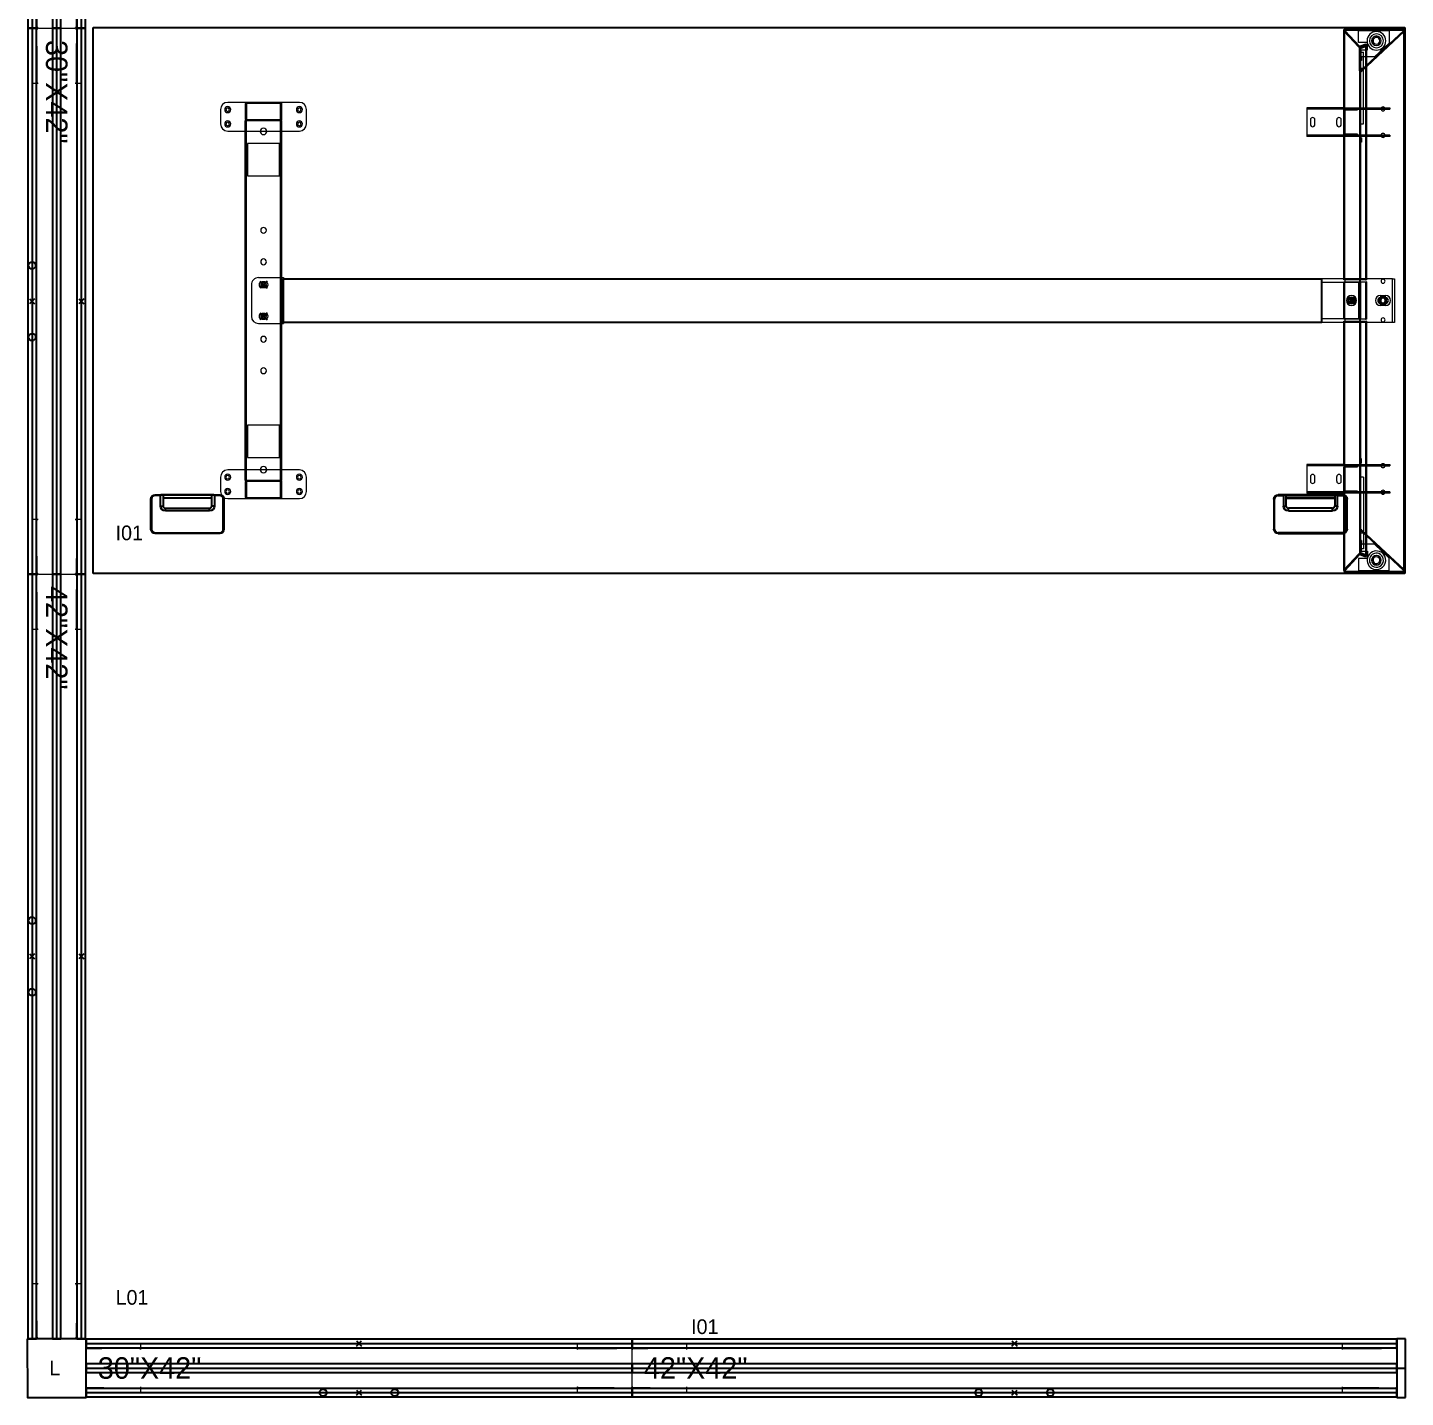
# Model space of a CAD drawing. Header units: inches. Extents: x 126 to 13186, y 9 to 361.
# Drawn here: x 3762.9 to 3838.6, y 39.4 to 114.7 of the extents above; entities that cross this region are included whole.
import ezdxf

# ---------------------------------------------------------------- set-up
doc = ezdxf.new("R2010")
doc.units = ezdxf.units.IN
doc.header["$MEASUREMENT"] = 0
for name, color, linetype in [('DD2D', 7, 'Continuous'), ('DD2D_Geometry', 7, 'Continuous'), ('ENFASIS NEW', 7, 'Continuous'), ('Id Unión', 7, 'Continuous'), ('PV-26D', 7, 'Continuous')]:
    doc.layers.add(name, color=color, linetype=linetype)
doc.styles.get("Standard").update_dxf_attribs({"font": 'stylu.ttf'})

# ---------------------------------------------------------------- blocks, each defined once
blk = doc.blocks.new('DD40123072AB')
for p, q in [((-0.915, -0.7687), (-0.915, -0.0067)), ((-0.915, -0.0067), (0.915, -0.0067)), ((0.915, -0.0067), (0.915, -0.7687)), ((0.915, -0.7687), (-0.915, -0.7687))]:
    blk.add_line(p, q)
at = {"layer": 'PV-26D'}
for p, q in [((-0.8345, -0.0687), (-0.8345, -0.1107)), ((-0.8335, -0.0687), (-0.8345, -0.0687)), ((-0.8335, -0.1107), (-0.8335, -0.0687)), ((-0.7385, -0.0627), (-0.8285, -0.0627)), ((-0.8285, -0.0637), (-0.8285, -0.0627)), ((-0.8285, -0.0637), (-0.7385, -0.0637)), ((-0.7385, -0.0637), (-0.7385, -0.0627)), ((-0.7335, -0.0687), (-0.7335, -0.1107)), ((-0.7335, -0.0687), (-0.7325, -0.0687)), ((-0.7325, -0.1107), (-0.7325, -0.0687)), ((0.7325, -0.1107), (0.7325, -0.0687)), ((0.7335, -0.0687), (0.7325, -0.0687)), ((0.7335, -0.0687), (0.7335, -0.1107)), ((0.7385, -0.0627), (0.8285, -0.0627)), ((0.7385, -0.0637), (0.7385, -0.0627)), ((0.8285, -0.0637), (0.7385, -0.0637)), ((0.8285, -0.0637), (0.8285, -0.0627)), ((0.8335, -0.1107), (0.8335, -0.0687)), ((0.8335, -0.0687), (0.8345, -0.0687)), ((0.8345, -0.0687), (0.8345, -0.1107)), ((-0.7527, -0.094), (-0.8143, -0.094)), ((-0.8143, -0.094), (-0.8143, -0.0977)), ((-0.7527, -0.094), (-0.7527, -0.0977)), ((0.7527, -0.094), (0.8143, -0.094)), ((0.7527, -0.094), (0.7527, -0.0977)), ((0.8143, -0.094), (0.8143, -0.0977)), ((-0.8335, -0.1107), (-0.8345, -0.1107)), ((-0.8212, -0.1009), (-0.8212, -0.1157)), ((-0.8212, -0.1009), (-0.8175, -0.1009)), ((-0.8175, -0.1167), (-0.8175, -0.1009)), ((-0.7495, -0.1117), (-0.8175, -0.1117)), ((-0.7495, -0.1119), (-0.8175, -0.1119)), ((-0.8175, -0.1124), (-0.7495, -0.1124)), ((-0.8143, -0.0977), (-0.7527, -0.0977)), ((-0.7495, -0.1009), (-0.7495, -0.1167)), ((-0.7458, -0.1009), (-0.7495, -0.1009)), ((-0.7458, -0.1157), (-0.7458, -0.1009)), ((-0.7335, -0.1107), (-0.7325, -0.1107)), ((0.7335, -0.1107), (0.7325, -0.1107)), ((0.7458, -0.1157), (0.7458, -0.1009)), ((0.7458, -0.1009), (0.7495, -0.1009)), ((0.7495, -0.1009), (0.7495, -0.1167)), ((0.7495, -0.1117), (0.8175, -0.1117)), ((0.7495, -0.1119), (0.8175, -0.1119)), ((0.8175, -0.1124), (0.7495, -0.1124)), ((0.8143, -0.0977), (0.7527, -0.0977)), ((0.8175, -0.1167), (0.8175, -0.1009)), ((0.8212, -0.1009), (0.8175, -0.1009)), ((0.8212, -0.1009), (0.8212, -0.1157)), ((0.8335, -0.1107), (0.8345, -0.1107)), ((-0.8212, -0.1157), (-0.8285, -0.1157)), ((-0.8285, -0.1157), (-0.8285, -0.1167)), ((-0.8285, -0.1167), (-0.8175, -0.1167)), ((-0.7495, -0.1161), (-0.8175, -0.1161)), ((-0.8175, -0.1166), (-0.7495, -0.1166)), ((-0.7495, -0.1167), (-0.8175, -0.1167)), ((-0.7495, -0.1167), (-0.7385, -0.1167)), ((-0.7385, -0.1157), (-0.7458, -0.1157)), ((-0.7385, -0.1157), (-0.7385, -0.1167)), ((0.7385, -0.1157), (0.7458, -0.1157)), ((0.7385, -0.1157), (0.7385, -0.1167)), ((0.7495, -0.1167), (0.7385, -0.1167)), ((0.7495, -0.1161), (0.8175, -0.1161)), ((0.8175, -0.1166), (0.7495, -0.1166)), ((0.7495, -0.1167), (0.8175, -0.1167)), ((0.8285, -0.1167), (0.8175, -0.1167)), ((0.8212, -0.1157), (0.8285, -0.1157)), ((0.8285, -0.1157), (0.8285, -0.1167))]:
    blk.add_line(p, q, dxfattribs=at)
at = {"layer": 'PV-26D', "extrusion": (0, 0, -1)}
for centre, radius, start, end in [((0.8285, -0.0687), 0.006, 0, 90), ((0.7385, -0.0687), 0.006, 90, 180), ((-0.7385, -0.0687), 0.006, 0, 90), ((-0.8285, -0.0687), 0.006, 90, 180), ((0.8143, -0.1009), 0.00691, 0, 90), ((0.7527, -0.1009), 0.00691, 90, 180), ((-0.7527, -0.1009), 0.00691, 0, 90), ((-0.8143, -0.1009), 0.00691, 90, 180), ((0.8285, -0.1107), 0.006, 270, 0), ((0.7385, -0.1107), 0.006, 180, 270), ((-0.7385, -0.1107), 0.006, 270, 0), ((-0.8285, -0.1107), 0.006, 180, 270)]:
    blk.add_arc(centre, radius, start, end, dxfattribs=at)
at = {"layer": 'PV-26D'}
for centre, radius, start, end in [((-0.8285, -0.0687), 0.005, 90, 180), ((-0.7385, -0.0687), 0.005, 0, 90), ((0.7385, -0.0687), 0.005, 90, 180), ((0.8285, -0.0687), 0.005, 0, 90), ((-0.8285, -0.1107), 0.005, 180, 270), ((-0.8143, -0.1009), 0.00318, 90, 180), ((-0.7527, -0.1009), 0.00318, 0, 90), ((-0.7385, -0.1107), 0.005, 270, 0), ((0.7385, -0.1107), 0.005, 180, 270), ((0.7527, -0.1009), 0.00318, 90, 180), ((0.8143, -0.1009), 0.00318, 0, 90), ((0.8285, -0.1107), 0.005, 270, 0)]:
    blk.add_arc(centre, radius, start, end, dxfattribs=at)
for points in [[(-0.8175, -0.1167), (-0.8197, -0.1167), (-0.8212, -0.1163), (-0.8212, -0.1157)], [(-0.7458, -0.1157), (-0.7458, -0.1163), (-0.7473, -0.1167), (-0.7495, -0.1167)], [(0.7458, -0.1157), (0.7458, -0.1163), (0.7473, -0.1167), (0.7495, -0.1167)], [(0.8175, -0.1167), (0.8197, -0.1167), (0.8212, -0.1163), (0.8212, -0.1157)]]:
    blk.add_rational_spline(points, [1, 0.804737854124, 0.804737854124, 1], degree=3, dxfattribs=at)
blk = doc.blocks.new('DD350130S')
at = {"color": 0, "linetype": 'Continuous', "lineweight": 0}
for p, q in [((0, -0.377), (0, 0.377)), ((0.0006, 0.3755), (0.0598, 0.3203)), ((0.0006, 0.3755), (0.0598, 0.3203)), ((0.0015, -0.377), (0.0015, 0.377)), ((0.0017, 0.3766), (0.0609, 0.3214)), ((0.0017, 0.3766), (0.0609, 0.3214)), ((0.0829, 0.379), (0.002, 0.379)), ((0.002, 0.379), (0.0829, 0.379)), ((0.0829, 0.3775), (0.002, 0.3775)), ((0.0829, 0.3775), (0.002, 0.3775)), ((0.0645, 0.377), (0.0215, 0.377)), ((0.0215, 0.377), (0.0215, 0.3594)), ((0.0631, 0.355), (0.0833, 0.3766)), ((0.0632, 0.3549), (0.0833, 0.3765)), ((0.0642, 0.3539), (0.0844, 0.3756)), ((0.0643, 0.3539), (0.0844, 0.3755)), ((0.0645, 0.36), (0.0645, 0.377)), ((0.0835, 0.3769), (0.0835, 0.269)), ((0.085, 0.3769), (0.085, 0.269)), ((0.0215, 0.3594), (0.0423, 0.34)), ((0.052, 0.35), (0.052, 0.36)), ((0.052, 0.36), (0.0645, 0.36)), ((0.061, 0.35), (0.052, 0.35)), ((0.0534, 0.355), (0.0539, 0.3564)), ((0.0534, 0.3549), (0.054, 0.3563)), ((0.0614, 0.3518), (0.0534, 0.355)), ((0.0614, 0.3518), (0.0534, 0.3549)), ((0.0534, 0.029), (0.0534, 0.3549)), ((0.0619, 0.3533), (0.0539, 0.3564)), ((0.054, 0.3566), (0.0546, 0.358)), ((0.054, 0.3565), (0.0546, 0.3579)), ((0.054, 0.3566), (0.062, 0.3534)), ((0.054, 0.3565), (0.062, 0.3534)), ((0.054, 0.029), (0.054, 0.3565)), ((0.062, 0.3532), (0.054, 0.3563)), ((0.054, 0.029), (0.054, 0.3563)), ((0.0546, 0.358), (0.0626, 0.3549)), ((0.0546, 0.3579), (0.0626, 0.3548)), ((0.0546, 0.029), (0.0546, 0.3579)), ((0.0576, 0.2465), (0.0576, 0.3465)), ((0.0576, 0.3465), (0.0617, 0.3465)), ((0.061, 0.34), (0.061, 0.35)), ((0.0617, 0.3218), (0.0617, 0.3514)), ((0.0617, 0.029), (0.0617, 0.3513)), ((0.0632, 0.3218), (0.0632, 0.3514)), ((0.0633, 0.029), (0.0633, 0.3513)), ((0.0423, 0.34), (0.061, 0.34)), ((0.0602, 0.3349), (0.0602, 0.3411)), ((0.0602, 0.3411), (0.0617, 0.3411)), ((0.0602, 0.3349), (0.0617, 0.3349)), ((0.0617, 0.3399), (0.0632, 0.3399)), ((0.0617, 0.3396), (0.0632, 0.3396)), ((0.0617, 0.3364), (0.0617, 0.3396)), ((0.0617, 0.3364), (0.0632, 0.3364)), ((0.0617, 0.3336), (0.0632, 0.3336)), ((0.0576, 0.3245), (0.0617, 0.3245)), ((0.0617, 0.3122), (0.0633, 0.3122)), ((0.0617, 0.3058), (0.0633, 0.3058)), ((0.0617, 0.2722), (0.0633, 0.2722)), ((0.0206, 0.2671), (0.0206, 0.269)), ((0.0206, 0.269), (0.0279, 0.269)), ((0.0206, 0.2671), (0.0275, 0.2671)), ((0.0275, 0.2671), (0.033, 0.2671)), ((0.0279, 0.269), (0.0326, 0.269)), ((0.0326, 0.269), (0.0829, 0.269)), ((0.033, 0.2671), (0.0829, 0.2671)), ((0.0617, 0.2658), (0.0633, 0.2658)), ((0.066, 0.269), (0.066, 0.266)), ((0.066, 0.266), (0.0829, 0.266)), ((0.0671, 0.266), (0.0671, 0.269)), ((0.0836, 0.269), (0.0829, 0.269)), ((0.0829, 0.269), (0.0829, 0.269)), ((0.0829, 0.269), (0.0829, 0.266)), ((0.0829, 0.2671), (0.0836, 0.2671)), ((0.0829, 0.266), (0.0836, 0.266)), ((0.0829, 0.266), (0.0829, 0.266)), ((0.0835, 0.266), (0.0835, 0.232)), ((0.0836, 0.269), (0.0836, 0.2665)), ((0.0836, 0.269), (0.1366, 0.269)), ((0.0836, 0.2671), (0.1366, 0.2671)), ((0.0836, 0.2315), (0.0836, 0.2665)), ((0.0836, 0.266), (0.085, 0.266)), ((0.085, 0.266), (0.085, 0.232)), ((0.0886, 0.2522), (0.0886, 0.2458)), ((0.095, 0.2458), (0.095, 0.2522)), ((0.1066, 0.2671), (0.1066, 0.269)), ((0.1253, 0.2522), (0.1253, 0.2458)), ((0.1316, 0.2458), (0.1316, 0.2522)), ((0.1366, 0.2665), (0.1366, 0.269)), ((0.1366, 0.2315), (0.1366, 0.2665)), ((0.0206, 0.229), (0.0206, 0.2309)), ((0.0275, 0.2309), (0.0206, 0.2309)), ((0.033, 0.2309), (0.0275, 0.2309)), ((0.0829, 0.2309), (0.033, 0.2309)), ((0.0576, 0.2465), (0.0617, 0.2465)), ((0.0829, 0.232), (0.066, 0.232)), ((0.066, 0.232), (0.066, 0.229)), ((0.0671, 0.229), (0.0671, 0.232)), ((0.0836, 0.232), (0.0829, 0.232)), ((0.0829, 0.232), (0.0829, 0.232)), ((0.0829, 0.232), (0.0829, 0.229)), ((0.0836, 0.2309), (0.0829, 0.2309)), ((0.085, 0.232), (0.0836, 0.232)), ((0.0836, 0.2315), (0.0836, 0.229)), ((0.0836, 0.2309), (0.1366, 0.2309)), ((0.1066, 0.2309), (0.1066, 0.229)), ((0.1366, 0.229), (0.1366, 0.2315)), ((0.0279, 0.229), (0.0206, 0.229)), ((0.0326, 0.229), (0.0279, 0.229)), ((0.0829, 0.229), (0.0326, 0.229)), ((0.0602, 0.2271), (0.0617, 0.2271)), ((0.0602, 0.2271), (0.0602, 0.2209)), ((0.0602, 0.2209), (0.0617, 0.2209)), ((0.0617, 0.2256), (0.0617, 0.2224)), ((0.0617, 0.2256), (0.0633, 0.2256)), ((0.0617, 0.2224), (0.0633, 0.2224)), ((0.0829, 0.229), (0.0836, 0.229)), ((0.0829, 0.229), (0.0829, 0.229)), ((0.0835, 0.229), (0.0835, 0.029)), ((0.0836, 0.229), (0.1366, 0.229)), ((0.085, 0.229), (0.085, 0.029)), ((0.0534, 0.029), (0.054, 0.029)), ((0.0534, -0.026), (0.0534, 0.026)), ((0.0534, 0.026), (0.054, 0.026)), ((0.0546, 0.029), (0.054, 0.029)), ((0.054, 0.029), (0.054, 0.029)), ((0.054, -0.026), (0.054, 0.026)), ((0.0546, 0.026), (0.054, 0.026)), ((0.054, 0.026), (0.054, 0.026)), ((0.054, -0.026), (0.054, 0.026)), ((0.0626, 0.029), (0.0546, 0.029)), ((0.0546, 0.026), (0.0626, 0.026)), ((0.0546, -0.026), (0.0546, 0.026)), ((0.0617, 0.029), (0.0617, 0.026)), ((0.0617, -0.026), (0.0617, 0.026)), ((0.0626, 0.029), (0.0632, 0.029)), ((0.0632, 0.026), (0.0626, 0.026)), ((0.0829, 0.029), (0.0632, 0.029)), ((0.0632, 0.026), (0.0829, 0.026)), ((0.0633, 0.026), (0.0633, 0.029)), ((0.0633, -0.026), (0.0633, 0.026)), ((0.085, 0.029), (0.0829, 0.029)), ((0.0829, 0.029), (0.0829, 0.029)), ((0.0829, 0.029), (0.0829, 0.026)), ((0.0829, 0.026), (0.085, 0.026)), ((0.0829, 0.026), (0.0829, 0.026)), ((0.0835, 0.026), (0.0835, -0.026)), ((0.085, 0.026), (0.085, -0.026)), ((0.0722, 0.004), (0.0708, 0.004)), ((0.0764, 0.004), (0.0722, 0.004)), ((0.0764, 0.004), (0.0775, 0.004)), ((0.0708, -0.004), (0.0722, -0.004)), ((0.0722, -0.004), (0.0764, -0.004)), ((0.0764, -0.004), (0.0775, -0.004)), ((0.0534, -0.026), (0.054, -0.026)), ((0.0534, -0.3549), (0.0534, -0.029)), ((0.0534, -0.029), (0.054, -0.029)), ((0.0546, -0.026), (0.054, -0.026)), ((0.054, -0.026), (0.054, -0.026)), ((0.054, -0.3565), (0.054, -0.029)), ((0.0546, -0.029), (0.054, -0.029)), ((0.054, -0.029), (0.054, -0.029)), ((0.054, -0.3563), (0.054, -0.029)), ((0.0626, -0.026), (0.0546, -0.026)), ((0.0546, -0.029), (0.0626, -0.029)), ((0.0546, -0.3579), (0.0546, -0.029)), ((0.0617, -0.026), (0.0617, -0.029)), ((0.0617, -0.3513), (0.0617, -0.029)), ((0.0626, -0.026), (0.0632, -0.026)), ((0.0632, -0.029), (0.0626, -0.029)), ((0.0829, -0.026), (0.0632, -0.026)), ((0.0632, -0.029), (0.0829, -0.029)), ((0.0633, -0.029), (0.0633, -0.026)), ((0.0633, -0.3513), (0.0633, -0.029)), ((0.085, -0.026), (0.0829, -0.026)), ((0.0829, -0.026), (0.0829, -0.026)), ((0.0829, -0.026), (0.0829, -0.029)), ((0.0829, -0.029), (0.085, -0.029)), ((0.0829, -0.029), (0.0829, -0.029)), ((0.0835, -0.029), (0.0835, -0.229)), ((0.085, -0.029), (0.085, -0.229)), ((0.0206, -0.2309), (0.0206, -0.229)), ((0.0206, -0.229), (0.0279, -0.229)), ((0.0279, -0.229), (0.0326, -0.229)), ((0.0326, -0.229), (0.0829, -0.229)), ((0.0602, -0.2271), (0.0602, -0.2209)), ((0.0602, -0.2209), (0.0617, -0.2209)), ((0.0602, -0.2271), (0.0617, -0.2271)), ((0.0617, -0.2224), (0.0633, -0.2224)), ((0.0617, -0.2256), (0.0617, -0.2224)), ((0.0617, -0.2256), (0.0633, -0.2256)), ((0.066, -0.229), (0.066, -0.232)), ((0.0671, -0.232), (0.0671, -0.229)), ((0.0836, -0.229), (0.0829, -0.229)), ((0.0829, -0.229), (0.0829, -0.229)), ((0.0829, -0.229), (0.0829, -0.232)), ((0.0836, -0.229), (0.0836, -0.2315)), ((0.0836, -0.229), (0.1366, -0.229)), ((0.1066, -0.2309), (0.1066, -0.229)), ((0.1366, -0.2315), (0.1366, -0.229)), ((0.0206, -0.2309), (0.0275, -0.2309)), ((0.0275, -0.2309), (0.033, -0.2309)), ((0.033, -0.2309), (0.0829, -0.2309)), ((0.0576, -0.2465), (0.0576, -0.3465)), ((0.0617, -0.2465), (0.0576, -0.2465)), ((0.066, -0.232), (0.0829, -0.232)), ((0.0829, -0.2309), (0.0836, -0.2309)), ((0.0829, -0.232), (0.0836, -0.232)), ((0.0829, -0.232), (0.0829, -0.232)), ((0.0835, -0.232), (0.0835, -0.266)), ((0.0836, -0.2309), (0.1366, -0.2309)), ((0.0836, -0.2665), (0.0836, -0.2315)), ((0.0836, -0.232), (0.085, -0.232)), ((0.085, -0.232), (0.085, -0.266)), ((0.0886, -0.2458), (0.0886, -0.2522)), ((0.095, -0.2522), (0.095, -0.2458)), ((0.1253, -0.2458), (0.1253, -0.2522)), ((0.1316, -0.2522), (0.1316, -0.2458)), ((0.1366, -0.2665), (0.1366, -0.2315)), ((0.0206, -0.269), (0.0206, -0.2671)), ((0.0275, -0.2671), (0.0206, -0.2671)), ((0.0279, -0.269), (0.0206, -0.269)), ((0.033, -0.2671), (0.0275, -0.2671)), ((0.0326, -0.269), (0.0279, -0.269)), ((0.0829, -0.269), (0.0326, -0.269)), ((0.0829, -0.2671), (0.033, -0.2671)), ((0.0617, -0.2658), (0.0633, -0.2658)), ((0.0829, -0.266), (0.066, -0.266)), ((0.066, -0.266), (0.066, -0.269)), ((0.0671, -0.269), (0.0671, -0.266)), ((0.0836, -0.266), (0.0829, -0.266)), ((0.0829, -0.266), (0.0829, -0.266)), ((0.0829, -0.266), (0.0829, -0.269)), ((0.0836, -0.2671), (0.0829, -0.2671)), ((0.0829, -0.269), (0.0836, -0.269)), ((0.0829, -0.269), (0.0829, -0.269)), ((0.0835, -0.269), (0.0835, -0.3769)), ((0.085, -0.266), (0.0836, -0.266)), ((0.0836, -0.2665), (0.0836, -0.269)), ((0.0836, -0.2671), (0.1366, -0.2671)), ((0.0836, -0.269), (0.1366, -0.269)), ((0.085, -0.269), (0.085, -0.3769)), ((0.1066, -0.2671), (0.1066, -0.269)), ((0.1366, -0.269), (0.1366, -0.2665)), ((0.0617, -0.2722), (0.0633, -0.2722)), ((0.0617, -0.3058), (0.0633, -0.3058)), ((0.0598, -0.3203), (0.0006, -0.3755)), ((0.0006, -0.3755), (0.0598, -0.3203)), ((0.0609, -0.3214), (0.0017, -0.3766)), ((0.0017, -0.3766), (0.0609, -0.3214)), ((0.0617, -0.3245), (0.0576, -0.3245)), ((0.0617, -0.3122), (0.0633, -0.3122)), ((0.0617, -0.3218), (0.0617, -0.3514)), ((0.0632, -0.3218), (0.0632, -0.3514)), ((0.0215, -0.3594), (0.0423, -0.34)), ((0.0423, -0.34), (0.061, -0.34)), ((0.0602, -0.3349), (0.0617, -0.3349)), ((0.0602, -0.3411), (0.0602, -0.3349)), ((0.0602, -0.3411), (0.0617, -0.3411)), ((0.061, -0.34), (0.061, -0.35)), ((0.0617, -0.3336), (0.0632, -0.3336)), ((0.0617, -0.3396), (0.0617, -0.3364)), ((0.0617, -0.3364), (0.0632, -0.3364)), ((0.0617, -0.3396), (0.0632, -0.3396)), ((0.0617, -0.3399), (0.0632, -0.3399)), ((0.0215, -0.377), (0.0215, -0.3594)), ((0.061, -0.35), (0.052, -0.35)), ((0.052, -0.35), (0.052, -0.36)), ((0.052, -0.36), (0.0645, -0.36)), ((0.0534, -0.3549), (0.0614, -0.3518)), ((0.0614, -0.3518), (0.0534, -0.355)), ((0.054, -0.3563), (0.0534, -0.3549)), ((0.0534, -0.355), (0.0539, -0.3564)), ((0.0619, -0.3533), (0.0539, -0.3564)), ((0.054, -0.3563), (0.062, -0.3532)), ((0.062, -0.3534), (0.054, -0.3565)), ((0.054, -0.3566), (0.062, -0.3534)), ((0.0546, -0.3579), (0.054, -0.3565)), ((0.054, -0.3566), (0.0546, -0.358)), ((0.0626, -0.3548), (0.0546, -0.3579)), ((0.0546, -0.358), (0.0626, -0.3549)), ((0.0617, -0.3465), (0.0576, -0.3465)), ((0.0631, -0.355), (0.0833, -0.3766)), ((0.0833, -0.3765), (0.0632, -0.3549)), ((0.0642, -0.3539), (0.0844, -0.3756)), ((0.0844, -0.3755), (0.0643, -0.3539)), ((0.0645, -0.36), (0.0645, -0.377)), ((0.002, -0.3775), (0.0829, -0.3775)), ((0.0829, -0.3775), (0.002, -0.3775)), ((0.0829, -0.379), (0.002, -0.379)), ((0.0829, -0.379), (0.002, -0.379)), ((0.0645, -0.377), (0.0215, -0.377))]:
    blk.add_line(p, q, dxfattribs=at)
at = {"color": 1}
for p, q in [((0.0694, -0.0049), (0.0792, 0.0049)), ((0.0792, -0.0049), (0.0694, 0.0049))]:
    blk.add_line(p, q, dxfattribs=at)
at = {"color": 0, "linetype": 'Continuous', "lineweight": 0}
for centre, radius, start, end in [((0.0395, 0.3625), 0.013, 70.8025, 250.8025), ((0.0395, 0.3625), 0.0098, 70.8025, 250.8025), ((0.0395, 0.3625), 0.00675, 0, 180), ((0.0395, 0.3625), 0.0065, 70.8025, 250.8025), ((0.0395, 0.3625), 0.00476, 70.8025, 250.8025), ((0.0395, 0.3625), 0.013, 250.8025, 70.8025), ((0.0395, 0.3625), 0.0098, 250.8025, 70.8025), ((0.0395, 0.3625), 0.0065, 250.8025, 70.8025), ((0.0395, 0.3625), 0.00476, 250.8025, 70.8025), ((0.0395, 0.3625), 0.00675, 180, 0), ((0.0303, 0.2675), 0.00277, 0, 180), ((0.0303, 0.2675), 0.00277, 180, 0), ((0.0918, 0.2522), 0.00317, 0, 180), ((0.1285, 0.2522), 0.00318, 0, 180), ((0.0303, 0.2305), 0.00277, 0, 180), ((0.0918, 0.2458), 0.00317, 180, 0), ((0.1285, 0.2458), 0.00318, 180, 0), ((0.0303, 0.2305), 0.00277, 180, 0), ((0.0303, 0.027), 0.00278, 0, 180), ((0.0303, 0.027), 0.00278, 180, 0), ((0.0303, 0), 0.0055, 146.8424, 326.8424), ((0.0303, 0), 0.005, 146.8424, 326.8424), ((0.0303, 0), 0.0055, 326.8424, 146.8424), ((0.0303, 0), 0.0045, 0, 180), ((0.0303, 0), 0.0045, 146.8424, 326.8424), ((0.0303, 0), 0.005, 326.8424, 146.8424), ((0.0303, 0), 0.004, 146.8424, 326.8424), ((0.0303, 0), 0.0045, 326.8424, 146.8424), ((0.0303, 0), 0.0037, 146.8424, 326.8424), ((0.0303, 0), 0.004, 326.8424, 146.8424), ((0.0303, 0), 0.00317, 146.8424, 326.8424), ((0.0303, 0), 0.0037, 326.8424, 146.8424), ((0.0303, 0), 0.00317, 326.8424, 146.8424), ((0.0743, 0), 0.0045, 0, 180), ((0.0303, 0), 0.0045, 180, 0), ((0.0743, 0), 0.0045, 180, 0), ((0.0303, -0.027), 0.00278, 0, 180), ((0.0303, -0.027), 0.00278, 180, 0), ((0.0303, -0.2305), 0.00278, 0, 180), ((0.0303, -0.2305), 0.00278, 180, 0), ((0.0918, -0.2458), 0.00317, 0, 180), ((0.1285, -0.2458), 0.00318, 0, 180), ((0.0303, -0.2675), 0.00277, 0, 180), ((0.0303, -0.2675), 0.00277, 180, 0), ((0.0918, -0.2522), 0.00317, 180, 0), ((0.1285, -0.2522), 0.00318, 180, 0), ((0.0395, -0.3625), 0.013, 0, 180), ((0.0395, -0.3625), 0.013, 180, 0), ((0.0395, -0.3625), 0.0098, 0, 180), ((0.0395, -0.3625), 0.0098, 180, 0), ((0.0395, -0.3625), 0.00675, 0, 180), ((0.0395, -0.3625), 0.00675, 180, 0), ((0.0395, -0.3625), 0.0065, 0, 180), ((0.0395, -0.3625), 0.0065, 180, 0), ((0.0395, -0.3625), 0.00476, 0, 180), ((0.0395, -0.3625), 0.00476, 180, 0)]:
    blk.add_arc(centre, radius, start, end, dxfattribs=at)
for centre, start_param, end_param in [((0.0708, 0), 3.141593, 6.283185), ((0.072, 0), 3.141593, 6.283185), ((0.0764, 0), 3.119622, 3.141593), ((0.0764, 0), 1.570796, 3.119622), ((0.0775, 0), 1.570796, 3.141593), ((0.0764, 0), 0.021971, 1.570796), ((0.0764, 0), 0, 0.021971), ((0.0775, 0), 0, 1.570796)]:
    blk.add_ellipse(centre, major_axis=(0, -0.00396), ratio=0.681998, start_param=start_param, end_param=end_param, dxfattribs=at)
for points, weights in [([(0.002, 0.379), (0.0008, 0.379), (0, 0.3782), (0, 0.377)], [1, 0.804737854124, 0.804737854124, 1]), ([(0.002, 0.379), (0.0008, 0.379), (0, 0.3782), (0, 0.377)], [1, 0.804737854124, 0.804737854124, 1]), ([(0, 0.377), (0, 0.3769), (0, 0.3767), (0, 0.3766)], [1, 0.988288867323, 0.979058155761, 0.972307865317]), ([(0, 0.377), (0, 0.3764), (0.0002, 0.3759), (0.0006, 0.3755)], [1, 0.944706716257, 0.944706716257, 1]), ([(0, 0.3766), (0.0001, 0.3762), (0.0003, 0.3758), (0.0006, 0.3755)], [0.972307865317, 0.947187137373, 0.956417848934, 1]), ([(0.002, 0.3775), (0.0017, 0.3775), (0.0015, 0.3773), (0.0015, 0.377)], [1, 0.804737854124, 0.804737854124, 1]), ([(0.002, 0.3775), (0.0017, 0.3775), (0.0015, 0.3773), (0.0015, 0.377)], [1, 0.804737854124, 0.804737854124, 1]), ([(0.0015, 0.377), (0.0015, 0.3768), (0.0016, 0.3767), (0.0017, 0.3766)], [1, 0.944706716257, 0.944706716257, 1]), ([(0.0015, 0.377), (0.0015, 0.3768), (0.0015, 0.3767), (0.0017, 0.3766)], [1, 0.944706716257, 0.944706716257, 1]), ([(0.0829, 0.379), (0.0829, 0.379), (0.0829, 0.379), (0.0829, 0.379)], [0.99417228897, 0.996095139241, 0.998037709584, 1]), ([(0.0846, 0.3782), (0.0842, 0.3787), (0.0836, 0.379), (0.0829, 0.379)], [0.708386720175, 0.737079172893, 0.834283599501, 1]), ([(0.0835, 0.3769), (0.0835, 0.3772), (0.0832, 0.3775), (0.0829, 0.3775)], [1, 0.804737854124, 0.804737854124, 1]), ([(0.0833, 0.3766), (0.0837, 0.377), (0.0835, 0.3775), (0.0829, 0.3775)], [1, 0.59916604595, 0.59916604595, 1]), ([(0.0833, 0.3765), (0.0834, 0.3766), (0.0835, 0.3768), (0.0835, 0.3769)], [1, 0.953611711988, 0.953611711988, 1]), ([(0.0844, 0.3756), (0.0851, 0.3763), (0.0852, 0.3773), (0.0846, 0.3782)], [1, 0.764882446449, 0.667678019841, 0.708386720175]), ([(0.0844, 0.3755), (0.0848, 0.3759), (0.085, 0.3764), (0.085, 0.3769)], [1, 0.953611711988, 0.953611711988, 1]), ([(0.085, 0.3769), (0.085, 0.3774), (0.0849, 0.3778), (0.0846, 0.3782)], [1, 0.918269742137, 0.870749059409, 0.857437951816]), ([(0.0617, 0.3513), (0.0617, 0.3515), (0.0616, 0.3517), (0.0614, 0.3518)], [1, 0.884611873459, 0.884611873459, 1]), ([(0.0617, 0.3514), (0.0617, 0.3516), (0.0616, 0.3518), (0.0614, 0.3518)], [1, 0.884393166085, 0.884393166085, 1]), ([(0.0632, 0.3514), (0.0632, 0.3522), (0.0627, 0.3529), (0.0619, 0.3533)], [1, 0.884393166085, 0.884393166085, 1]), ([(0.062, 0.3534), (0.0628, 0.353), (0.0637, 0.3532), (0.0643, 0.3539)], [1, 0.884174271313, 0.884174271313, 1]), ([(0.062, 0.3534), (0.0628, 0.3531), (0.0637, 0.3533), (0.0642, 0.3539)], [1, 0.884393166085, 0.884393166085, 1]), ([(0.0633, 0.3513), (0.0633, 0.3521), (0.0628, 0.3529), (0.062, 0.3532)], [1, 0.884611873459, 0.884611873459, 1]), ([(0.0626, 0.3549), (0.0628, 0.3548), (0.063, 0.3548), (0.0631, 0.355)], [1, 0.884393166085, 0.884393166085, 1]), ([(0.0626, 0.3548), (0.0628, 0.3547), (0.063, 0.3547), (0.0632, 0.3549)], [1, 0.884174271313, 0.884174271313, 1]), ([(0.0598, 0.3203), (0.0614, 0.3189), (0.0633, 0.3197), (0.0633, 0.3218)], [1, 0.59916604595, 0.59916604595, 1]), ([(0.0598, 0.3203), (0.0613, 0.3189), (0.0632, 0.3197), (0.0632, 0.3218)], [1, 0.59916604595, 0.59916604595, 1]), ([(0.0609, 0.3214), (0.0613, 0.321), (0.0617, 0.3213), (0.0617, 0.3218)], [1, 0.59916604595, 0.59916604595, 1]), ([(0.0609, 0.3214), (0.0612, 0.321), (0.0617, 0.3213), (0.0617, 0.3218)], [1, 0.59916604595, 0.59916604595, 1]), ([(0.0633, -0.3218), (0.0633, -0.3197), (0.0614, -0.3189), (0.0598, -0.3203)], [1, 0.59916604595, 0.59916604595, 1]), ([(0.0598, -0.3203), (0.0613, -0.3189), (0.0632, -0.3197), (0.0632, -0.3218)], [1, 0.59916604595, 0.59916604595, 1]), ([(0.0617, -0.3218), (0.0617, -0.3213), (0.0613, -0.321), (0.0609, -0.3214)], [1, 0.59916604595, 0.59916604595, 1]), ([(0.0609, -0.3214), (0.0612, -0.321), (0.0617, -0.3213), (0.0617, -0.3218)], [1, 0.59916604595, 0.59916604595, 1]), ([(0.0614, -0.3518), (0.0616, -0.3517), (0.0617, -0.3515), (0.0617, -0.3513)], [1, 0.884611873459, 0.884611873459, 1]), ([(0.0617, -0.3514), (0.0617, -0.3516), (0.0616, -0.3518), (0.0614, -0.3518)], [1, 0.884393166085, 0.884393166085, 1]), ([(0.0632, -0.3514), (0.0632, -0.3522), (0.0627, -0.3529), (0.0619, -0.3533)], [1, 0.884393166085, 0.884393166085, 1]), ([(0.062, -0.3532), (0.0628, -0.3529), (0.0633, -0.3521), (0.0633, -0.3513)], [1, 0.884611873459, 0.884611873459, 1]), ([(0.0643, -0.3539), (0.0637, -0.3532), (0.0628, -0.353), (0.062, -0.3534)], [1, 0.884174271313, 0.884174271313, 1]), ([(0.062, -0.3534), (0.0628, -0.3531), (0.0637, -0.3533), (0.0642, -0.3539)], [1, 0.884393166085, 0.884393166085, 1]), ([(0.0632, -0.3549), (0.063, -0.3547), (0.0628, -0.3547), (0.0626, -0.3548)], [1, 0.884174271313, 0.884174271313, 1]), ([(0.0626, -0.3549), (0.0628, -0.3548), (0.063, -0.3548), (0.0631, -0.355)], [1, 0.884393166085, 0.884393166085, 1]), ([(0.0006, -0.3755), (0.0002, -0.3759), (0, -0.3764), (0, -0.377)], [1, 0.944706716257, 0.944706716257, 1]), ([(0, -0.3766), (0.0001, -0.3762), (0.0003, -0.3758), (0.0006, -0.3755)], [0.972307865317, 0.947187137373, 0.956417848934, 1]), ([(0, -0.377), (0, -0.3769), (0, -0.3767), (0, -0.3766)], [1, 0.988288867323, 0.979058155762, 0.972307865317]), ([(0, -0.377), (0, -0.3782), (0.0008, -0.379), (0.002, -0.379)], [1, 0.804737854124, 0.804737854124, 1]), ([(0.002, -0.379), (0.0008, -0.379), (0, -0.3782), (0, -0.377)], [1, 0.804737854124, 0.804737854124, 1]), ([(0.0017, -0.3766), (0.0016, -0.3767), (0.0015, -0.3768), (0.0015, -0.377)], [1, 0.944706716257, 0.944706716257, 1]), ([(0.0015, -0.377), (0.0015, -0.3768), (0.0015, -0.3767), (0.0017, -0.3766)], [1, 0.944706716257, 0.944706716257, 1]), ([(0.0015, -0.377), (0.0015, -0.3773), (0.0017, -0.3775), (0.002, -0.3775)], [1, 0.804737854124, 0.804737854124, 1]), ([(0.002, -0.3775), (0.0017, -0.3775), (0.0015, -0.3773), (0.0015, -0.377)], [1, 0.804737854124, 0.804737854124, 1]), ([(0.0833, -0.3766), (0.0837, -0.377), (0.0835, -0.3775), (0.0829, -0.3775)], [1, 0.59916604595, 0.59916604595, 1]), ([(0.0829, -0.379), (0.0841, -0.379), (0.085, -0.3781), (0.085, -0.3769)], [1, 0.804737854124, 0.804737854124, 1]), ([(0.0829, -0.3775), (0.0832, -0.3775), (0.0835, -0.3772), (0.0835, -0.3769)], [1, 0.804737854124, 0.804737854124, 1]), ([(0.0846, -0.3782), (0.0842, -0.3787), (0.0836, -0.379), (0.0829, -0.379)], [0.708386720227, 0.737079173009, 0.8342835996, 1]), ([(0.0835, -0.3769), (0.0835, -0.3768), (0.0834, -0.3766), (0.0833, -0.3765)], [1, 0.953611711988, 0.953611711988, 1]), ([(0.085, -0.3769), (0.085, -0.3764), (0.0848, -0.3759), (0.0844, -0.3755)], [1, 0.953611711988, 0.953611711988, 1]), ([(0.0844, -0.3756), (0.0851, -0.3763), (0.0852, -0.3773), (0.0846, -0.3782)], [1, 0.76488244635, 0.667678019759, 0.708386720227])]:
    blk.add_rational_spline(points, weights, degree=3, dxfattribs=at)
blk.add_point((0.0743, 0))
blk = doc.blocks.new('DD305172S')
at = {"color": 0, "linetype": 'Continuous', "lineweight": 0}
for p, q in [((-0.06, 0.0305), (-0.0573, 0.0305)), ((-0.06, -0.0305), (-0.06, 0.0305)), ((-0.0573, 0.0305), (0.038, 0.0305)), ((-0.0573, 0.0305), (-0.0573, -0.0305)), ((0.038, 0.025), (-0.01, 0.025)), ((-0.01, -0.025), (-0.01, 0.025)), ((0.038, 0.0305), (0.042, 0.0305)), ((0.0393, 0.025), (0.038, 0.025)), ((0.042, 0.025), (0.0393, 0.025)), ((0.042, 0.0112), (0.042, 0.0305)), ((1.49, 0.0308), (1.49, 0.032)), ((1.4935, 0.032), (1.49, 0.032)), ((1.49, 0.0112), (1.49, 0.0308)), ((1.4927, -0.032), (1.4927, 0.032)), ((1.525, 0.032), (1.4935, 0.032)), ((1.5204, 0.026), (1.5157, 0.026)), ((1.535, -0.022), (1.535, 0.022)), ((-0.0475, 0.007), (-0.0405, 0.007)), ((-0.0475, 0.004), (-0.0475, 0.007)), ((-0.0405, 0.004), (-0.0475, 0.004)), ((-0.0405, 0.007), (-0.0405, 0.004)), ((0.042, 0.0096), (0.042, 0.0112)), ((0.042, -0.0096), (0.042, 0.0096)), ((1.49, 0.0096), (1.49, 0.0112)), ((1.49, -0.0096), (1.49, 0.0096)), ((1.5157, 0.018), (1.5204, 0.018)), ((-0.0475, -0.004), (-0.0475, -0.007)), ((-0.0475, -0.004), (-0.0405, -0.004)), ((-0.0405, -0.007), (-0.0475, -0.007)), ((-0.0405, -0.007), (-0.0405, -0.004)), ((0.042, -0.0112), (0.042, -0.0096)), ((0.042, -0.0305), (0.042, -0.0112)), ((1.49, -0.0112), (1.49, -0.0096)), ((1.49, -0.0308), (1.49, -0.0112)), ((1.5204, -0.018), (1.5157, -0.018)), ((-0.0573, -0.0305), (-0.06, -0.0305)), ((-0.0573, -0.0305), (0.038, -0.0305)), ((-0.01, -0.025), (0.038, -0.025)), ((0.038, -0.025), (0.0393, -0.025)), ((0.038, -0.0305), (0.042, -0.0305)), ((0.0393, -0.025), (0.042, -0.025)), ((1.49, -0.032), (1.49, -0.0308)), ((1.4935, -0.032), (1.49, -0.032)), ((1.525, -0.032), (1.4935, -0.032)), ((1.5157, -0.026), (1.5204, -0.026))]:
    blk.add_line(p, q, dxfattribs=at)
at = {"color": 1}
for p, q in [((1.5131, 0.0171), (1.523, 0.0269)), ((1.523, 0.0171), (1.5131, 0.0269)), ((-0.0049, -0.0049), (0.0049, 0.0049)), ((0.0049, -0.0049), (-0.0049, 0.0049)), ((1.5131, -0.0269), (1.523, -0.0171)), ((1.523, -0.0269), (1.5131, -0.0171))]:
    blk.add_line(p, q, dxfattribs=at)
blk.add_lwpolyline([(1.49, -0.0305), (0.042, -0.0305), (0.042, 0.0305), (1.49, 0.0305)], close=True)
at = {"color": 0, "linetype": 'Continuous', "lineweight": 0}
for centre, radius, start, end in [((1.5157, 0.022), 0.00397, 90, 270), ((1.5181, 0.022), 0.00255, 90, 270), ((1.5181, 0.022), 0.00255, 270, 90), ((1.5204, 0.022), 0.00397, 270, 90), ((1.525, 0.022), 0.01, 0, 90), ((-0.0475, 0), 0.00697, 90, 270), ((-0.0475, 0), 0.00397, 90, 270), ((-0.0405, 0), 0.00697, 270, 90), ((-0.0405, 0), 0.00397, 270, 90), ((0, 0), 0.00697, 90, 270), ((0, 0), 0.00397, 90, 270), ((0, 0), 0.00255, 90, 270), ((0, 0), 0.00697, 270, 90), ((0, 0), 0.00397, 270, 90), ((0, 0), 0.00255, 270, 90), ((1.5157, -0.022), 0.00397, 90, 270), ((1.5204, -0.022), 0.00397, 270, 90), ((1.5181, -0.022), 0.00255, 90, 270), ((1.5181, -0.022), 0.00255, 270, 90), ((1.525, -0.022), 0.01, 270, 0)]:
    blk.add_arc(centre, radius, start, end, dxfattribs=at)
for p in [(1.5181, 0.022), (0, 0), (1.5181, -0.022)]:
    blk.add_point(p)
blk = doc.blocks.new('A$C346468CF')
at = {"color": 0, "linetype": 'Continuous', "lineweight": 0}
for p, q in [((-0.3212, 0.1829), (-0.3412, 0.1829)), ((0.1918, 0.1829), (0.1718, 0.1829)), ((-0.3512, 0.1729), (-0.3512, 0.0729)), ((-0.3112, 0.0729), (-0.3112, 0.1729)), ((0.1618, 0.1729), (0.1618, 0.0729)), ((0.2018, 0.0729), (0.2018, 0.1729)), ((-0.3497, 0.1464), (-0.3497, 0.0994)), ((-0.3277, 0.1483), (-0.3493, 0.1483)), ((-0.3277, 0.1467), (-0.3493, 0.1467)), ((-0.3273, 0.0994), (-0.3273, 0.1464)), ((-0.3258, 0.1483), (-0.3112, 0.1483)), ((-0.3258, 0.1464), (-0.3258, 0.1483)), ((-0.3258, 0.1467), (0.1764, 0.1467)), ((-0.3258, 0.0994), (-0.3258, 0.1464)), ((-0.3258, 0.0994), (-0.3258, 0.1464)), ((-0.3112, 0.1483), (0.1618, 0.1483)), ((-0.2937, 0.1454), (-0.2937, 0.1004)), ((-0.2487, 0.1454), (-0.2937, 0.1454)), ((-0.2487, 0.1004), (-0.2487, 0.1454)), ((0.0993, 0.1454), (0.0993, 0.1004)), ((0.1443, 0.1454), (0.0993, 0.1454)), ((0.1443, 0.1004), (0.1443, 0.1454)), ((0.1618, 0.1483), (0.1764, 0.1483)), ((0.1764, 0.1464), (0.1764, 0.1483)), ((0.1764, 0.1464), (0.1764, 0.0994)), ((0.1764, 0.0994), (0.1764, 0.1464)), ((0.1779, 0.1464), (0.1779, 0.0994)), ((0.1999, 0.1483), (0.1783, 0.1483)), ((0.1999, 0.1467), (0.1783, 0.1467)), ((0.2003, 0.0994), (0.2003, 0.1464)), ((-0.3493, 0.099), (-0.3277, 0.099)), ((-0.3493, 0.0975), (-0.3277, 0.0975)), ((-0.3258, 0.0975), (-0.3258, 0.0994)), ((-0.3258, 0.099), (0.1764, 0.099)), ((-0.3258, 0.0975), (-0.3112, 0.0975)), ((-0.3112, 0.0975), (0.1618, 0.0975)), ((-0.2937, 0.1004), (-0.2487, 0.1004)), ((0.0993, 0.1004), (0.1443, 0.1004)), ((0.1618, 0.0975), (0.1764, 0.0975)), ((0.1764, 0.0975), (0.1764, 0.0994)), ((0.1783, 0.099), (0.1999, 0.099)), ((0.1783, 0.0975), (0.1999, 0.0975)), ((-0.3412, 0.0629), (-0.3212, 0.0629)), ((0.1718, 0.0629), (0.1918, 0.0629))]:
    blk.add_line(p, q, dxfattribs=at)
for centre, radius, start, end in [((-0.3412, 0.1729), 0.01, 90, 180), ((-0.3412, 0.1729), 0.00422, 0, 180), ((-0.3412, 0.1729), 0.00246, 0, 180), ((-0.3212, 0.1729), 0.00422, 0, 180), ((-0.3212, 0.1729), 0.00246, 0, 180), ((-0.3212, 0.1729), 0.01, 0, 90), ((0.1718, 0.1729), 0.01, 90, 180), ((0.1718, 0.1729), 0.00422, 0, 180), ((0.1718, 0.1729), 0.00246, 0, 180), ((0.1918, 0.1729), 0.00422, 0, 180), ((0.1918, 0.1729), 0.00246, 0, 180), ((0.1918, 0.1729), 0.01, 0, 90), ((-0.3412, 0.1729), 0.00422, 180, 0), ((-0.3412, 0.1729), 0.00246, 180, 0), ((-0.3212, 0.1729), 0.00422, 180, 0), ((-0.3212, 0.1729), 0.00246, 180, 0), ((0.1718, 0.1729), 0.00422, 180, 0), ((0.1718, 0.1729), 0.00246, 180, 0), ((0.1918, 0.1729), 0.00422, 180, 0), ((0.1918, 0.1729), 0.00246, 180, 0), ((-0.3493, 0.1464), 0.0019, 90, 180), ((-0.3493, 0.1464), 0.00038, 90, 180), ((-0.3277, 0.1464), 0.0019, 0, 90), ((-0.3277, 0.1464), 0.00038, 0, 90), ((0.1783, 0.1464), 0.0019, 90, 180), ((0.1783, 0.1464), 0.00038, 90, 180), ((0.1999, 0.1464), 0.0019, 0, 90), ((0.1999, 0.1464), 0.00038, 0, 90), ((-0.3108, 0.1229), 0.0045, 90, 270), ((-0.3108, 0.1229), 0.0045, 270, 90), ((-0.1727, 0.1229), 0.00397, 90, 270), ((-0.1727, 0.1229), 0.00397, 270, 90), ((-0.1287, 0.1229), 0.00397, 90, 270), ((-0.1287, 0.1229), 0.00397, 270, 90), ((-0.0967, 0.1229), 0.00397, 90, 270), ((-0.0967, 0.1229), 0.00397, 270, 90), ((-0.0527, 0.1229), 0.00397, 90, 270), ((-0.0527, 0.1229), 0.00397, 270, 90), ((-0.0207, 0.1229), 0.00397, 90, 270), ((-0.0207, 0.1229), 0.00397, 270, 90), ((0.0233, 0.1229), 0.00397, 90, 270), ((0.0233, 0.1229), 0.00397, 270, 90), ((0.1614, 0.1229), 0.0045, 90, 270), ((0.1614, 0.1229), 0.0045, 270, 90), ((-0.3493, 0.0994), 0.0019, 180, 270), ((-0.3493, 0.0994), 0.00038, 180, 270), ((-0.3277, 0.0994), 0.00038, 270, 360), ((-0.3277, 0.0994), 0.0019, 270, 0), ((0.1783, 0.0994), 0.0019, 180, 270), ((0.1783, 0.0994), 0.00038, 180, 270), ((0.1999, 0.0994), 0.00038, 270, 360), ((0.1999, 0.0994), 0.0019, 270, 0), ((-0.3412, 0.0729), 0.00422, 0, 180), ((-0.3212, 0.0729), 0.00422, 0, 180), ((0.1718, 0.0729), 0.00422, 0, 180), ((0.1918, 0.0729), 0.00422, 0, 180), ((-0.3412, 0.0729), 0.01, 180, 270), ((-0.3412, 0.0729), 0.00422, 180, 0), ((-0.3412, 0.0729), 0.00246, 0, 180), ((-0.3412, 0.0729), 0.00246, 180, 0), ((-0.3212, 0.0729), 0.00422, 180, 0), ((-0.3212, 0.0729), 0.00246, 0, 180), ((-0.3212, 0.0729), 0.00246, 180, 0), ((-0.3212, 0.0729), 0.01, 270, 0), ((0.1718, 0.0729), 0.01, 180, 270), ((0.1718, 0.0729), 0.00422, 180, 0), ((0.1718, 0.0729), 0.00246, 0, 180), ((0.1718, 0.0729), 0.00246, 180, 0), ((0.1918, 0.0729), 0.00422, 180, 0), ((0.1918, 0.0729), 0.00246, 0, 180), ((0.1918, 0.0729), 0.00246, 180, 0), ((0.1918, 0.0729), 0.01, 270, 0)]:
    blk.add_arc(centre, radius, start, end, dxfattribs=at)
blk = doc.blocks.new('DD300530S')
blk.add_blockref('A$C346468CF', (0.0747, -0.1229))
blk = doc.blocks.new('DD101042422D')
at = {"color": 1, "linetype": 'Continuous', "lineweight": 0}
for p, q in [((0, -0.0255), (0, 0.0255)), ((0.0017, 0.0275), (0.0218, 0.0275)), ((0.002, 0.0275), (0.0215, 0.0275)), ((0.0747, 0.0275), (0.0215, 0.0275)), ((0.0747, 0.0275), (0.075, 0.0275)), ((0.0765, 0.026), (0.0765, 0.0343)), ((0.9905, 0.0343), (0.0765, 0.0343)), ((0.9905, 0.0343), (0.9905, 0.026)), ((0.9923, 0.0275), (0.992, 0.0275)), ((0.9923, 0.0275), (1.0455, 0.0275)), ((1.0653, 0.0275), (1.0452, 0.0275)), ((1.065, 0.0275), (1.0455, 0.0275)), ((1.067, -0.0255), (1.067, 0.0255)), ((0.025, -0.0275), (0.002, -0.0275)), ((0.025, -0.0275), (0.0747, -0.0275)), ((0.0747, -0.0275), (0.075, -0.0275)), ((0.0765, -0.0343), (0.0765, -0.026)), ((0.9905, -0.0343), (0.0765, -0.0343)), ((0.9905, -0.026), (0.9905, -0.0343)), ((0.9923, -0.0275), (0.992, -0.0275)), ((1.042, -0.0275), (0.9923, -0.0275)), ((1.042, -0.0275), (1.065, -0.0275))]:
    blk.add_line(p, q, dxfattribs=at)
at = {"color": 1}
for p, q in [((0.53, 0.0379), (0.537, 0.0308)), ((0.53, 0.0308), (0.537, 0.0379)), ((0.53, -0.0379), (0.537, -0.0308)), ((0.53, -0.0308), (0.537, -0.0379))]:
    blk.add_line(p, q, dxfattribs=at)
for centre in [(0.4835, -0.0343), (0.5835, -0.0343)]:
    blk.add_circle(centre, 0.005, dxfattribs=at)
at = {"color": 1, "linetype": 'Continuous', "lineweight": 0}
for centre, radius, start, end in [((0.002, 0.0255), 0.00203, 90, 180), ((0.075, 0.026), 0.00151, 10.021, 90), ((0.075, 0.026), 0.00151, 0, 10.021), ((0.992, 0.026), 0.00151, 90, 169.979), ((0.992, 0.026), 0.00151, 169.979, 180), ((0.992, 0.026), 0.00151, 169.979, 180), ((1.065, 0.0255), 0.00203, 0, 90), ((0.002, -0.0255), 0.00203, 180, 270), ((0.075, -0.026), 0.00151, 270, 349.979), ((0.075, -0.026), 0.00151, 349.979, 0), ((0.992, -0.026), 0.00151, 180, 190.021), ((0.992, -0.026), 0.00151, 180, 190.021), ((0.992, -0.026), 0.00151, 190.021, 270), ((1.065, -0.0255), 0.00203, 270, 0)]:
    blk.add_arc(centre, radius, start, end, dxfattribs=at)
at = {"color": 1}
for p in [(0.5335, 0.0343), (0.5335, -0.0343)]:
    blk.add_point(p, dxfattribs=at)
at = {"insert": (0.0165, 0.0151), "char_height": 0.03, "attachment_point": 1}
blk.add_mtext_dynamic_manual_height_columns('42"X42"', width=75.494015, gutter_width=12.5, heights=[0], dxfattribs=at)
blk = doc.blocks.new('SPACE_DD10104242')
blk.add_blockref('DD101042422D', (0, 0))
blk = doc.blocks.new('DD101030422D')
at = {"color": 1, "linetype": 'Continuous', "lineweight": 0}
for p, q in [((0, -0.0255), (0, 0.0255)), ((0.0017, 0.0275), (0.0218, 0.0275)), ((0.002, 0.0275), (0.0215, 0.0275)), ((0.0747, 0.0275), (0.0215, 0.0275)), ((0.0747, 0.0275), (0.075, 0.0275)), ((0.0765, 0.026), (0.0765, 0.0343)), ((0.6855, 0.0343), (0.0765, 0.0343)), ((0.6855, 0.0343), (0.6855, 0.026)), ((0.6873, 0.0275), (0.687, 0.0275)), ((0.6873, 0.0275), (0.7405, 0.0275)), ((0.7603, 0.0275), (0.7402, 0.0275)), ((0.76, 0.0275), (0.7405, 0.0275)), ((0.762, -0.0255), (0.762, 0.0255)), ((0.025, -0.0275), (0.002, -0.0275)), ((0.025, -0.0275), (0.0747, -0.0275)), ((0.0747, -0.0275), (0.075, -0.0275)), ((0.0765, -0.0343), (0.0765, -0.026)), ((0.6855, -0.0343), (0.0765, -0.0343)), ((0.6855, -0.026), (0.6855, -0.0343)), ((0.6873, -0.0275), (0.687, -0.0275)), ((0.737, -0.0275), (0.6873, -0.0275)), ((0.737, -0.0275), (0.76, -0.0275))]:
    blk.add_line(p, q, dxfattribs=at)
at = {"color": 1}
for p, q in [((0.3775, 0.0379), (0.3845, 0.0308)), ((0.3775, 0.0308), (0.3845, 0.0379)), ((0.3775, -0.0379), (0.3845, -0.0308)), ((0.3775, -0.0308), (0.3845, -0.0379))]:
    blk.add_line(p, q, dxfattribs=at)
for centre in [(0.331, -0.0343), (0.431, -0.0343)]:
    blk.add_circle(centre, 0.005, dxfattribs=at)
at = {"color": 1, "linetype": 'Continuous', "lineweight": 0}
for centre, radius, start, end in [((0.002, 0.0255), 0.00203, 90, 180), ((0.075, 0.026), 0.00151, 10.021, 90), ((0.075, 0.026), 0.00151, 0, 10.021), ((0.687, 0.026), 0.00151, 90, 169.979), ((0.687, 0.026), 0.00151, 169.979, 180), ((0.687, 0.026), 0.00151, 169.979, 180), ((0.76, 0.0255), 0.00203, 0, 90), ((0.002, -0.0255), 0.00203, 180, 270), ((0.075, -0.026), 0.00151, 270, 349.979), ((0.075, -0.026), 0.00151, 349.979, 0), ((0.687, -0.026), 0.00151, 180, 190.021), ((0.687, -0.026), 0.00151, 180, 190.021), ((0.687, -0.026), 0.00151, 190.021, 270), ((0.76, -0.0255), 0.00203, 270, 0)]:
    blk.add_arc(centre, radius, start, end, dxfattribs=at)
at = {"color": 1}
for p in [(0.381, 0.0343), (0.381, -0.0343)]:
    blk.add_point(p, dxfattribs=at)
at = {"insert": (0.0165, 0.0151), "char_height": 0.03, "attachment_point": 1}
blk.add_mtext_dynamic_manual_height_columns('30"X42"', width=75.494015, gutter_width=12.5, heights=[0], dxfattribs=at)
blk = doc.blocks.new('SPACE_DD10103042')
blk.add_blockref('DD101030422D', (0, 0))
blk = doc.blocks.new('DD3021422D')
for p, q in [((0, 0.041), (0, -0.041)), ((0.012, 0.041), (0, 0.041)), ((0.012, -0.041), (0.012, 0.041)), ((0, -0.041), (0.012, -0.041))]:
    blk.add_line(p, q)
blk = doc.blocks.new('SPACE_DD302142')
blk.add_blockref('DD3021422D', (0, 0))

msp = doc.modelspace()

# ---------------------------------------------------------------- linework, layer by layer
at = {"layer": 'DD2D'}
for p, q in [((3763.134, 156.691), (3763.134, 114.683)), ((3764.484, 156.691), (3764.484, 114.683)), ((3764.484, 156.691), (3764.484, 114.683)), ((3765.835, 156.691), (3765.835, 114.683)), ((3763.134, 114.683), (3763.134, 84.683)), ((3764.484, 114.683), (3764.484, 114.679)), ((3764.484, 114.683), (3764.484, 84.683)), ((3764.484, 114.683), (3764.484, 84.683)), ((3765.835, 114.683), (3765.835, 84.683)), ((3763.134, 84.683), (3763.134, 42.675)), ((3764.484, 84.683), (3764.484, 84.679)), ((3764.484, 84.683), (3764.484, 42.675)), ((3764.484, 84.683), (3764.484, 42.675)), ((3765.835, 84.683), (3765.835, 42.675)), ((3764.484, 42.675), (3764.484, 42.671)), ((3766.099, 42.411), (3796.099, 42.411)), ((3796.099, 42.411), (3838.107, 42.411)), ((3766.099, 41.061), (3796.099, 41.061)), ((3766.099, 41.061), (3796.099, 41.061)), ((3796.099, 41.061), (3796.103, 41.061)), ((3796.099, 41.061), (3838.107, 41.061)), ((3796.099, 41.061), (3838.107, 41.061)), ((3838.107, 41.061), (3838.579, 41.061)), ((3766.099, 39.711), (3796.099, 39.711)), ((3796.099, 39.711), (3838.107, 39.711))]:
    msp.add_line(p, q, dxfattribs=at)
at = {"layer": 'DD2D_Geometry'}
for points in [[(3762.898, 156.691), (3762.898, 114.683), (3763.37, 114.683), (3763.37, 156.691)], [(3762.898, 156.691), (3762.898, 114.683), (3763.37, 114.683), (3763.37, 156.691)], [(3764.248, 156.691), (3764.248, 114.683), (3764.721, 114.683), (3764.721, 156.691)], [(3764.248, 156.691), (3764.248, 114.683), (3764.721, 114.683), (3764.721, 156.691)], [(3765.599, 156.691), (3765.599, 114.683), (3766.071, 114.683), (3766.071, 156.691)], [(3765.599, 156.691), (3765.599, 114.683), (3766.071, 114.683), (3766.071, 156.691)], [(3762.898, 114.683), (3762.898, 84.683), (3763.37, 84.683), (3763.37, 114.683)], [(3762.898, 114.683), (3762.898, 84.683), (3763.37, 84.683), (3763.37, 114.683)], [(3764.248, 114.683), (3764.248, 84.683), (3764.721, 84.683), (3764.721, 114.683)], [(3764.248, 114.683), (3764.248, 84.683), (3764.721, 84.683), (3764.721, 114.683)], [(3764.484, 114.679), (3764.484, 114.679), (3764.484, 114.683), (3764.484, 114.683)], [(3765.599, 114.683), (3765.599, 84.683), (3766.071, 84.683), (3766.071, 114.683)], [(3765.599, 114.683), (3765.599, 84.683), (3766.071, 84.683), (3766.071, 114.683)], [(3762.898, 84.683), (3762.898, 42.675), (3763.37, 42.675), (3763.37, 84.683)], [(3762.898, 84.683), (3762.898, 42.675), (3763.37, 42.675), (3763.37, 84.683)], [(3764.248, 84.683), (3764.248, 42.675), (3764.721, 42.675), (3764.721, 84.683)], [(3764.248, 84.683), (3764.248, 42.675), (3764.721, 42.675), (3764.721, 84.683)], [(3764.484, 84.679), (3764.484, 84.679), (3764.484, 84.683), (3764.484, 84.683)], [(3765.599, 84.683), (3765.599, 42.675), (3766.071, 42.675), (3766.071, 84.683)], [(3765.599, 84.683), (3765.599, 42.675), (3766.071, 42.675), (3766.071, 84.683)], [(3762.87, 42.675), (3762.874, 39.447), (3766.103, 39.447), (3766.099, 42.675)], [(3766.099, 42.175), (3796.099, 42.175), (3796.099, 42.648), (3766.099, 42.648)], [(3766.099, 42.175), (3796.099, 42.175), (3796.099, 42.648), (3766.099, 42.648)], [(3796.099, 42.175), (3838.107, 42.175), (3838.107, 42.648), (3796.099, 42.648)], [(3796.099, 42.175), (3838.107, 42.175), (3838.107, 42.648), (3796.099, 42.648)], [(3766.099, 40.825), (3796.099, 40.825), (3796.099, 41.297), (3766.099, 41.297)], [(3766.099, 40.825), (3796.099, 40.825), (3796.099, 41.297), (3766.099, 41.297)], [(3796.099, 40.825), (3838.107, 40.825), (3838.107, 41.297), (3796.099, 41.297)], [(3796.099, 40.825), (3838.107, 40.825), (3838.107, 41.297), (3796.099, 41.297)], [(3796.099, 41.061), (3796.103, 41.061), (3796.103, 41.061), (3796.099, 41.061)], [(3766.099, 39.474), (3796.099, 39.474), (3796.099, 39.947), (3766.099, 39.947)], [(3766.099, 39.474), (3796.099, 39.474), (3796.099, 39.947), (3766.099, 39.947)], [(3796.099, 39.474), (3838.107, 39.474), (3838.107, 39.947), (3796.099, 39.947)], [(3796.099, 39.474), (3838.107, 39.474), (3838.107, 39.947), (3796.099, 39.947)]]:
    msp.add_lwpolyline(points, close=True, dxfattribs=at)

# ---------------------------------------------------------------- block references
at = {"layer": 'DD2D_Geometry', "xscale": 39.3700787401575, "yscale": 39.3700787401575, "zscale": 39.3700787401575, "rotation": 270}
for name, p in [('SPACE_DD10104242', (3764.484, 156.691)), ('SPACE_DD10103042', (3764.484, 114.683)), ('SPACE_DD10104242', (3764.484, 84.683))]:
    msp.add_blockref(name, p, dxfattribs=at)
at = {"layer": 'DD2D_Geometry', "xscale": 39.3700787401575, "yscale": 39.3700787401575, "zscale": 39.3700787401575}
for name, p in [('SPACE_DD10103042', (3766.099, 41.061)), ('SPACE_DD10104242', (3796.099, 41.061)), ('SPACE_DD302142', (3838.107, 41.061)), ('SPACE_DD302142', (3838.107, 41.061))]:
    msp.add_blockref(name, p, dxfattribs=at)
at = {"layer": 'ENFASIS NEW', "xscale": 39.3700787401575, "yscale": 39.3700787401575, "zscale": 39.3700787401575}
for name, p, rotation in [('DD40123072AB', (3802.516, 84.457), 180), ('DD350130S', (3838.54, 99.721), 180), ('DD300530S', (3775.849, 99.721), 90), ('DD305172S', (3835.615, 99.721), 180)]:
    msp.add_blockref(name, p, dxfattribs=dict(at, rotation=rotation))

# ---------------------------------------------------------------- texts
at = {"layer": 'DD2D_Geometry'}
msp.add_text('L', height=0.807, dxfattribs=at).set_placement((3764.081, 40.658))
at = {"layer": 'Id Unión'}
for s, p in [('I01', (3767.724, 86.551)), ('L01', (3767.724, 44.543)), ('I01', (3799.34, 42.931))]:
    msp.add_text(s, height=0.8071, dxfattribs=at).set_placement(p)

doc.saveas('drawing.dxf')
